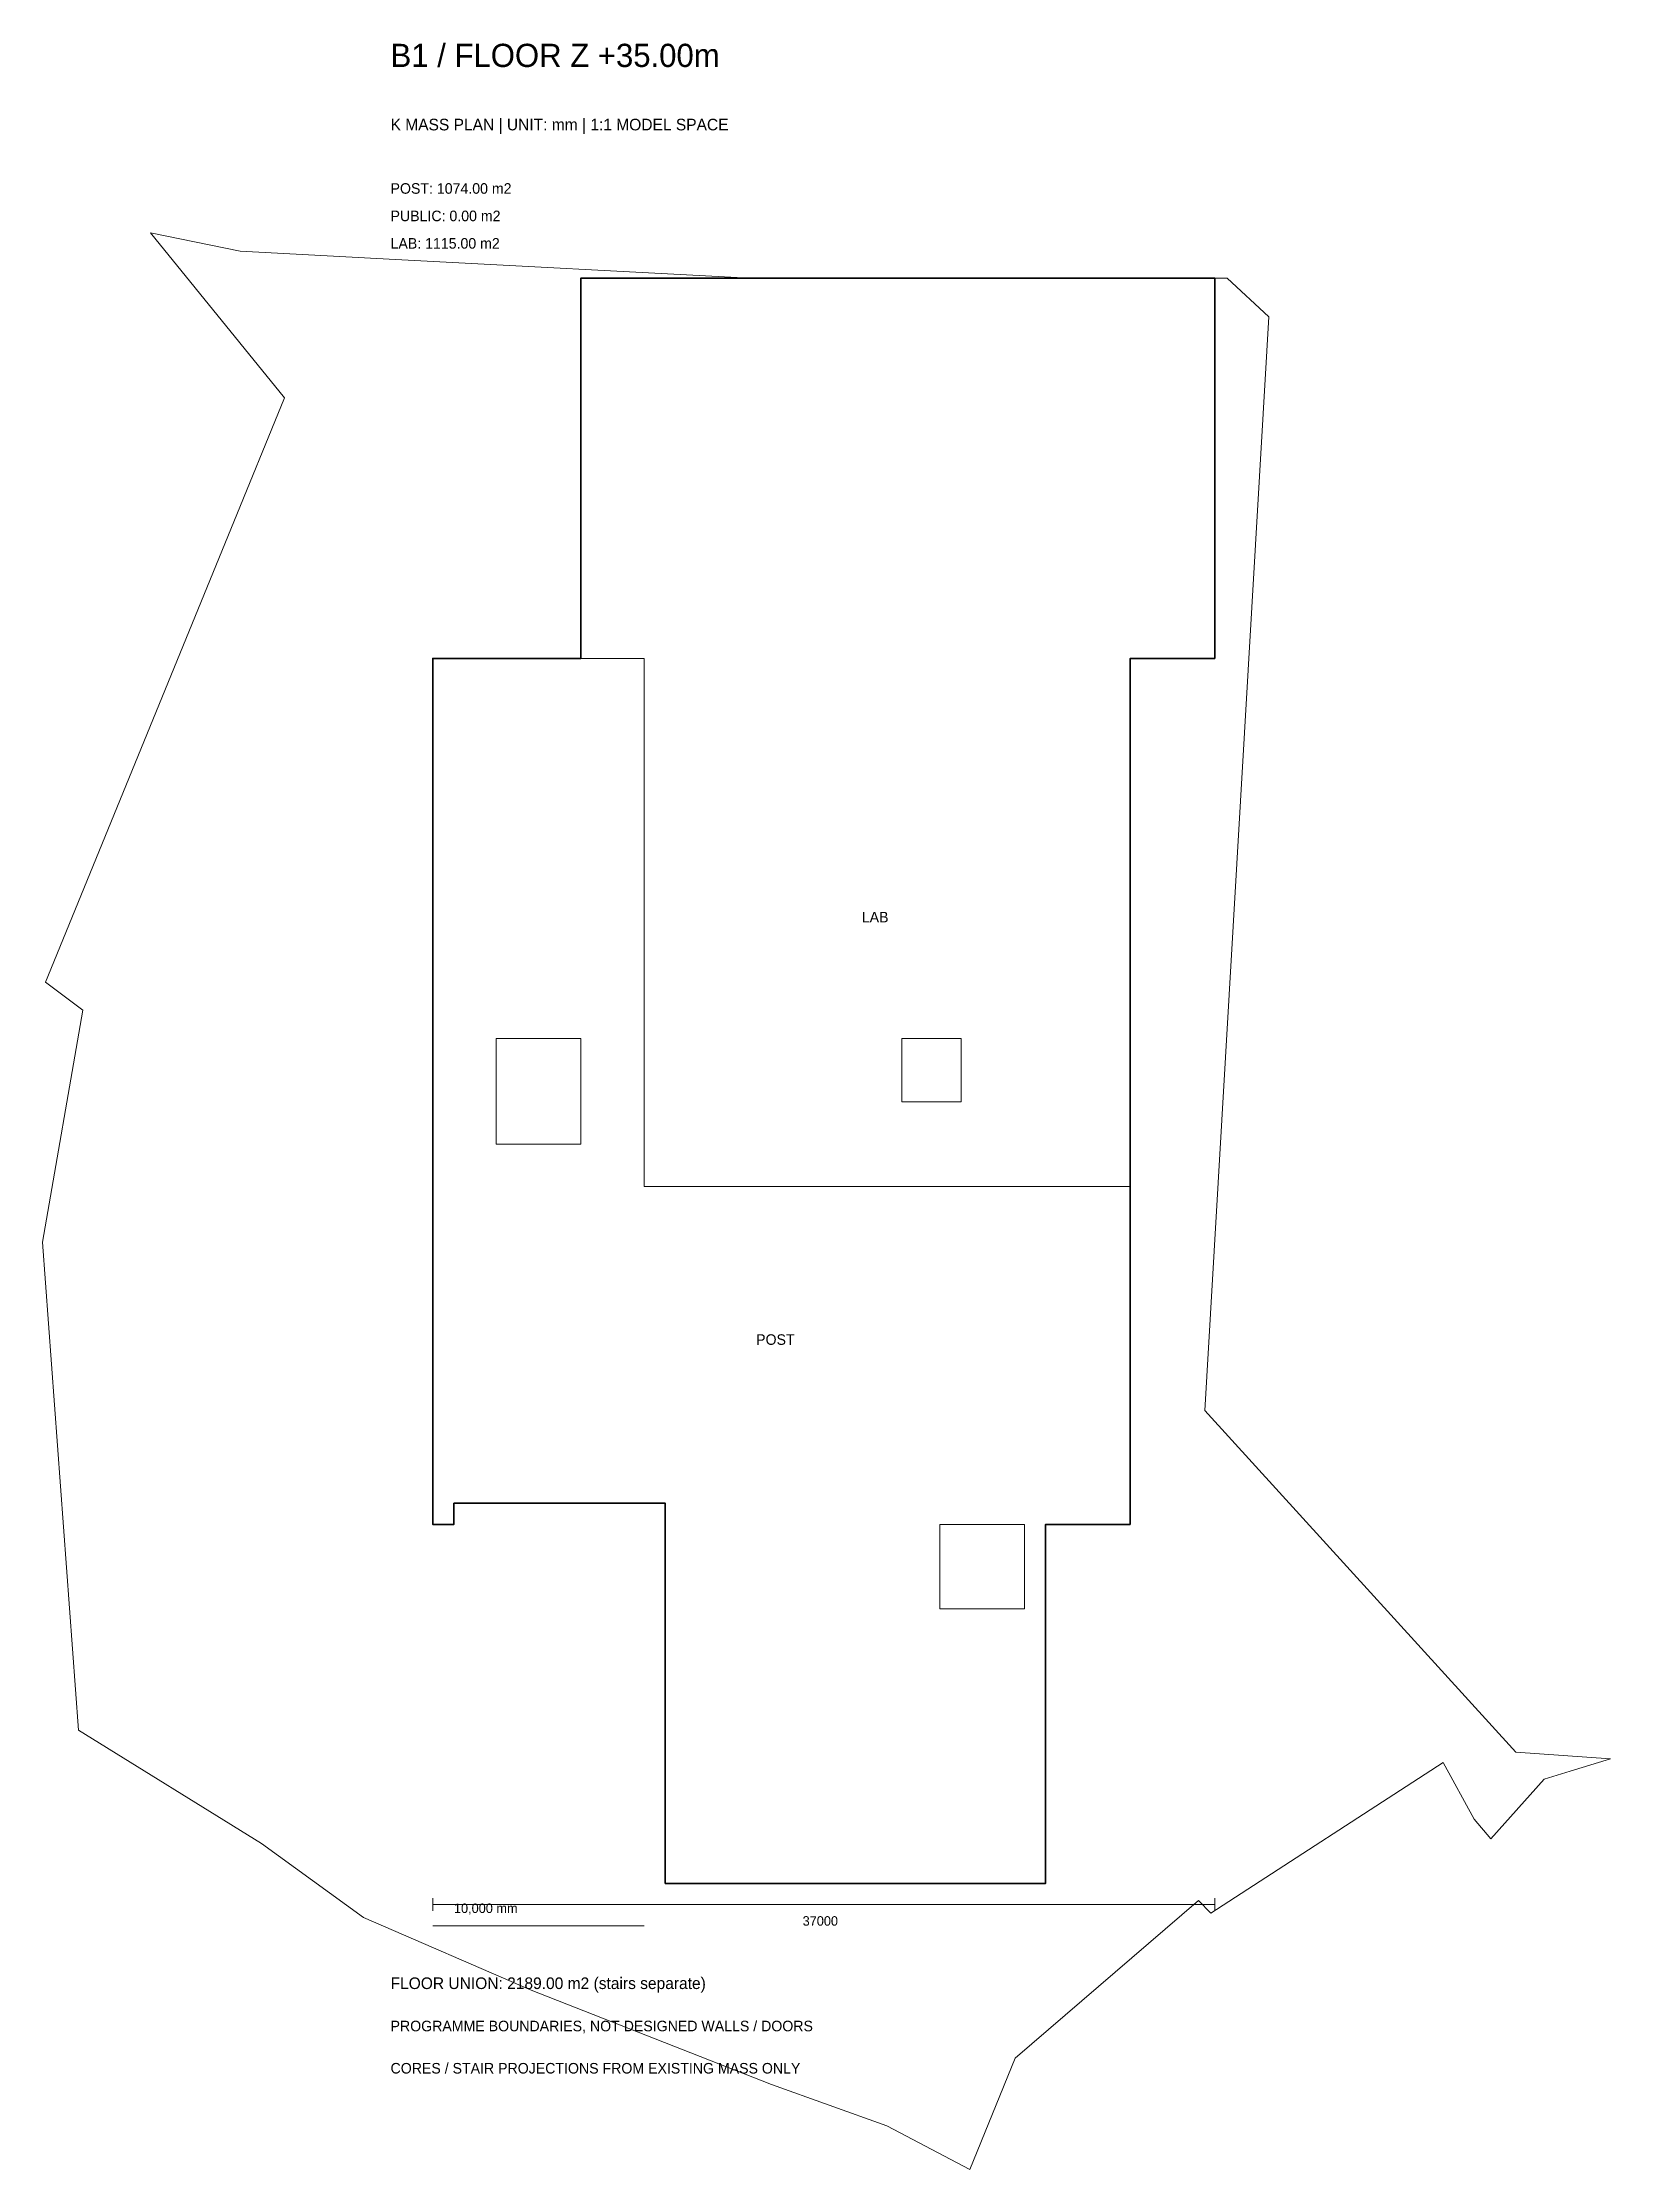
# Model space of a CAD drawing. Header units: millimetres. Extents: x -33468 to 40727, y -89542 to 11159.
import ezdxf

# ---------------------------------------------------------------- set-up
doc = ezdxf.new("R2010")
doc.units = ezdxf.units.MM
for name, color, linetype, lineweight in [('B1_CORE', 6, 'Continuous', 18), ('B1_LAB', 30, 'Continuous', 18), ('B1_POST', 5, 'Continuous', 18), ('B1_SITE', 8, 'Continuous', 18), ('B1_SLAB', 7, 'Continuous', 35), ('B1_TEXT', 7, 'Continuous', 18)]:
    doc.layers.add(name, color=color, linetype=linetype, lineweight=lineweight)

msp = doc.modelspace()

# ---------------------------------------------------------------- linework, layer by layer
at = {"layer": 'B1_CORE'}
for points in [[(-8000, -36000), (-8000, -41000), (-12000, -41000), (-12000, -36000)], [(10000, -36000), (10000, -39000), (7200, -39000), (7200, -36000)], [(9000, -59000), (13000, -59000), (13000, -63000), (9000, -63000)]]:
    msp.add_lwpolyline(points, close=True, dxfattribs=at)
at = {"layer": 'B1_LAB'}
msp.add_lwpolyline([(-8000, -18000), (-5000, -18000), (-5000, -43000), (18000, -43000), (18000, -18000), (22000, -18000), (22000, 0), (-8000, 0)], close=True, dxfattribs=at)
at = {"layer": 'B1_POST'}
msp.add_lwpolyline([(-15000, -18000), (-15000, -59000), (-14000, -59000), (-14000, -58000), (-4000, -58000), (-4000, -76000), (14000, -76000), (14000, -59000), (18000, -59000), (18000, -43000), (-5000, -43000), (-5000, -18000), (-8000, -18000)], close=True, dxfattribs=at)
at = {"layer": 'B1_SITE'}
msp.add_lwpolyline([(21529, -53608), (24565, -1825), (22596, 0), (0, 0), (-16759, 886), (-24124, 1276), (-28368, 2147), (-22018, -5666), (-24561, -11883), (-33330, -33325), (-31562, -34660), (-33468, -45639), (-31773, -68745), (-23106, -74114), (-18287, -77610), (-10349, -81058), (1030, -85516), (6485, -87470), (10405, -89542), (12555, -84266), (21226, -76812), (21810, -77414), (32808, -70280), (34273, -72958), (35062, -73883), (37589, -71070), (38827, -70687), (40727, -70099), (36252, -69779)], close=True, dxfattribs=at)
at = {"layer": 'B1_SLAB'}
msp.add_lwpolyline([(18000, -59000), (14000, -59000), (14000, -76000), (-4000, -76000), (-4000, -58000), (-14000, -58000), (-14000, -59000), (-15000, -59000), (-15000, -18000), (-8000, -18000), (-8000, 0), (22000, 0), (22000, -18000), (18000, -18000), (18000, -43000)], close=True, dxfattribs=at)
at = {"layer": 'B1_TEXT'}
for points in [[(-15000, -76700), (-15000, -77300)], [(-15000, -77000), (22000, -77000)], [(22000, -76700), (22000, -77300)], [(-15000, -78000), (-5000, -78000)]]:
    msp.add_lwpolyline(points, dxfattribs=at)

# ---------------------------------------------------------------- texts
for s, height, p in [('B1 / FLOOR Z +35.00m', 1100, (-17000, 10000)), ('K MASS PLAN | UNIT: mm | 1:1 MODEL SPACE', 550, (-17000, 7000)), ('POST: 1074.00 m2', 500, (-17000, 4000)), ('PUBLIC: 0.00 m2', 500, (-17000, 2700)), ('LAB: 1115.00 m2', 500, (-17000, 1400)), ('LAB', 500, (5300, -30500)), ('POST', 500, (300, -50500)), ('10,000 mm', 450, (-14000, -77400)), ('37000', 450, (2500, -78000)), ('FLOOR UNION: 2189.00 m2 (stairs separate)', 550, (-17000, -81000)), ('PROGRAMME BOUNDARIES, NOT DESIGNED WALLS / DOORS', 500, (-17000, -83000)), ('CORES / STAIR PROJECTIONS FROM EXISTING MASS ONLY', 500, (-17000, -85000))]:
    msp.add_text(s, height=height, dxfattribs=at).set_placement(p)

doc.saveas('drawing.dxf')
